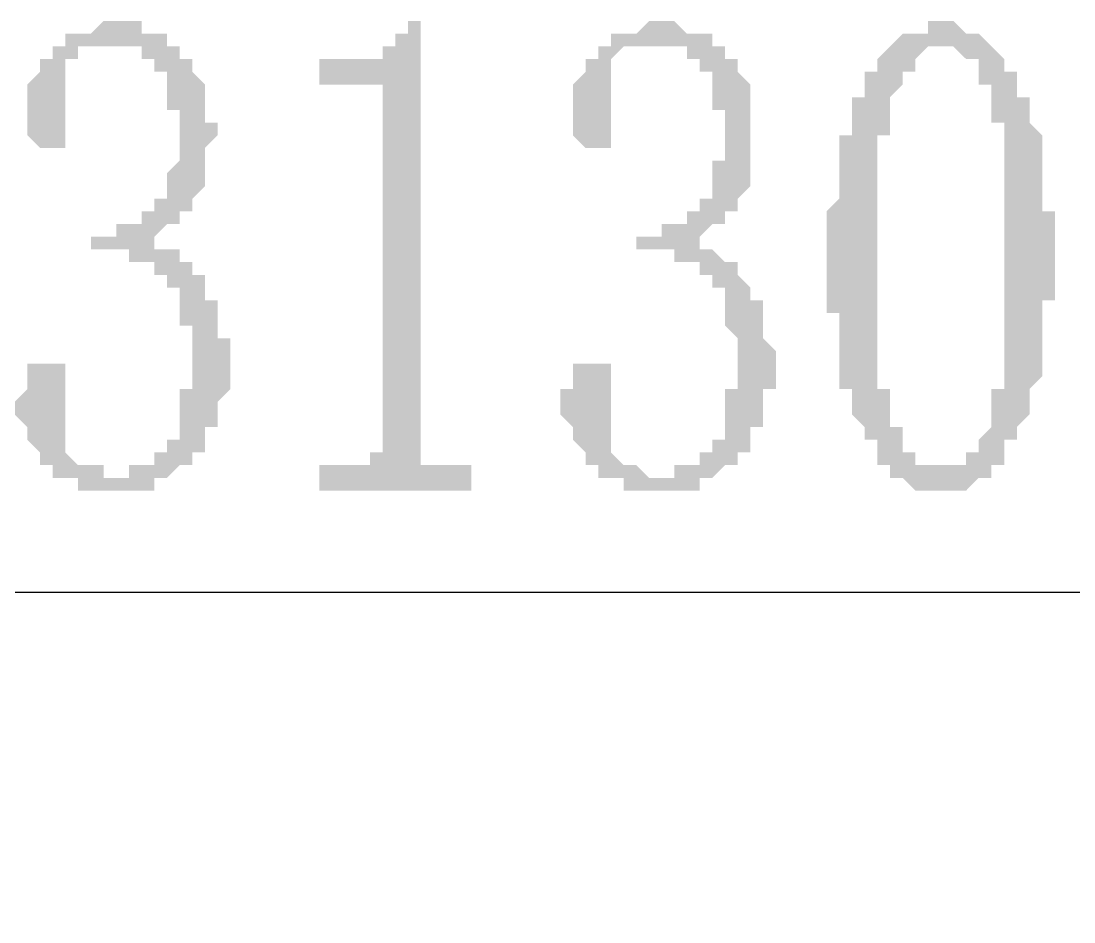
# Model space of a CAD drawing. Header units: inches. Extents: x 11 to 286, y 6 to 196.
# Drawn here: x 79.114 to 82.628, y 153.303 to 156.309 of the extents above; entities that cross this region are included whole.
import ezdxf

# ---------------------------------------------------------------- set-up
doc = ezdxf.new("R2010")
doc.units = ezdxf.units.IN
doc.header["$MEASUREMENT"] = 0
doc.layers.add('PDF_几何图形', color=7, linetype='Continuous')
doc.layers.add('PDF_实体填充', color=7, linetype='Continuous', true_color=0xffffff)

msp = doc.modelspace()

# ---------------------------------------------------------------- hatches: boundary and pattern name
at = {"layer": 'PDF_实体填充', "transparency": 33554559}
for points in [[(79.8124, 155.1658), (79.8124, 155.1234), (79.8124, 155.0811), (79.7701, 155.0388), (79.7701, 154.9964), (79.7701, 154.9541), (79.7278, 154.9541), (79.7278, 154.9118), (79.7278, 154.8694), (79.6854, 154.8694), (79.6854, 154.8271), (79.6431, 154.8271), (79.6008, 154.7848), (79.5584, 154.7848), (79.5584, 154.7424), (79.5161, 154.7424), (79.4738, 154.7424), (79.4314, 154.7424), (79.3891, 154.7424), (79.3468, 154.7424), (79.3044, 154.7424), (79.3044, 154.7848), (79.2621, 154.7848), (79.2198, 154.7848), (79.2198, 154.8271), (79.1774, 154.8271), (79.1774, 154.8694), (79.1351, 154.9118), (79.1351, 154.9541), (79.0928, 154.9964), (79.0928, 155.0388), (79.1351, 155.0811), (79.1351, 155.1234), (79.1351, 155.1658), (79.1774, 155.1658), (79.2198, 155.1658), (79.2621, 155.1658), (79.2621, 155.1234), (79.2621, 155.0811), (79.2621, 155.0388), (79.2621, 154.9964), (79.2621, 154.9541), (79.2621, 154.9118), (79.2621, 154.8694), (79.3044, 154.8271), (79.3468, 154.8271), (79.3891, 154.8271), (79.3891, 154.7848), (79.4314, 154.7848), (79.4738, 154.7848), (79.4738, 154.8271), (79.5161, 154.8271), (79.5584, 154.8271), (79.5584, 154.8694), (79.6008, 154.8694), (79.6008, 154.9118), (79.6431, 154.9118), (79.6431, 154.9541), (79.6431, 154.9964), (79.6431, 155.0388), (79.6431, 155.0811), (79.6854, 155.0811), (79.6854, 155.1234), (79.6854, 155.1658), (79.6854, 155.2081), (79.6854, 155.2504), (79.6854, 155.2928), (79.6431, 155.2928), (79.6431, 155.3351), (79.6431, 155.3774), (79.6431, 155.4198), (79.6008, 155.4198), (79.6008, 155.4621), (79.5584, 155.4621), (79.5584, 155.5044), (79.5161, 155.5044), (79.4738, 155.5044), (79.4738, 155.5468), (79.4314, 155.5468), (79.3891, 155.5468), (79.3468, 155.5468), (79.3468, 155.5891), (79.3891, 155.5891), (79.4314, 155.5891), (79.4314, 155.6314), (79.4738, 155.6314), (79.5161, 155.6314), (79.5161, 155.6738), (79.5584, 155.6738), (79.5584, 155.7161), (79.6008, 155.7161), (79.6008, 155.7584), (79.6008, 155.8008), (79.6431, 155.8431), (79.6431, 155.8854), (79.6431, 155.9278), (79.6431, 155.9701), (79.6431, 156.0124), (79.6008, 156.0124), (79.6008, 156.0548), (79.6008, 156.0971), (79.6008, 156.1394), (79.5584, 156.1394), (79.5584, 156.1818), (79.5161, 156.1818), (79.5161, 156.2241), (79.4738, 156.2241), (79.4314, 156.2241), (79.3891, 156.2241), (79.3468, 156.2241), (79.3044, 156.2241), (79.3044, 156.1818), (79.2621, 156.1818), (79.2621, 156.1394), (79.2621, 156.0971), (79.2621, 156.0548), (79.2621, 156.0124), (79.2621, 155.9701), (79.2621, 155.9278), (79.2621, 155.8854), (79.2198, 155.8854), (79.1774, 155.8854), (79.1351, 155.9278), (79.1351, 155.9701), (79.1351, 156.0124), (79.1351, 156.0548), (79.1351, 156.0971), (79.1774, 156.1394), (79.1774, 156.1818), (79.2198, 156.1818), (79.2198, 156.2241), (79.2621, 156.2241), (79.2621, 156.2664), (79.3044, 156.2664), (79.3468, 156.2664), (79.3891, 156.3088), (79.4314, 156.3088), (79.4738, 156.3088), (79.5161, 156.3088), (79.5161, 156.2664), (79.5584, 156.2664), (79.6008, 156.2664), (79.6008, 156.2241), (79.6431, 156.2241), (79.6431, 156.1818), (79.6854, 156.1818), (79.6854, 156.1394), (79.7278, 156.0971), (79.7278, 156.0548), (79.7278, 156.0124), (79.7278, 155.9701), (79.7701, 155.9701), (79.7701, 155.9278), (79.7278, 155.8854), (79.7278, 155.8431), (79.7278, 155.8008), (79.7278, 155.7584), (79.6854, 155.7161), (79.6854, 155.6738), (79.6431, 155.6738), (79.6431, 155.6314), (79.6008, 155.6314), (79.5584, 155.5891), (79.5161, 155.5891), (79.5584, 155.5891), (79.5584, 155.5468), (79.6008, 155.5468), (79.6431, 155.5468), (79.6431, 155.5044), (79.6854, 155.5044), (79.6854, 155.4621), (79.7278, 155.4621), (79.7278, 155.4198), (79.7278, 155.3774), (79.7701, 155.3774), (79.7701, 155.3351), (79.7701, 155.2928), (79.7701, 155.2504), (79.8124, 155.2504), (79.8124, 155.2081)], [(80.4474, 156.3088), (80.4474, 154.9541), (80.4474, 154.9118), (80.4474, 154.8694), (80.4474, 154.8271), (80.4898, 154.8271), (80.5321, 154.8271), (80.5744, 154.8271), (80.6168, 154.8271), (80.6168, 154.7424), (80.1088, 154.7424), (80.1088, 154.8271), (80.1934, 154.8271), (80.2358, 154.8271), (80.2781, 154.8271), (80.2781, 154.8694), (80.3204, 154.8694), (80.3204, 154.9118), (80.3204, 154.9541), (80.3204, 156.0124), (80.3204, 156.0548), (80.3204, 156.0971), (80.2781, 156.0971), (80.2358, 156.0971), (80.1088, 156.0971), (80.1088, 156.1818), (80.1934, 156.1818), (80.2358, 156.1818), (80.2781, 156.1818), (80.3204, 156.1818), (80.3204, 156.2241), (80.3628, 156.2241), (80.3628, 156.2664), (80.4051, 156.2664), (80.4051, 156.3088)], [(81.6328, 155.1658), (81.6328, 155.1234), (81.6328, 155.0811), (81.5904, 155.0811), (81.5904, 155.0388), (81.5904, 154.9964), (81.5904, 154.9541), (81.5481, 154.9541), (81.5481, 154.9118), (81.5481, 154.8694), (81.5058, 154.8694), (81.5058, 154.8271), (81.4634, 154.8271), (81.4211, 154.7848), (81.3788, 154.7848), (81.3788, 154.7424), (81.3364, 154.7424), (81.2941, 154.7424), (81.2518, 154.7424), (81.2094, 154.7424), (81.1671, 154.7424), (81.1248, 154.7424), (81.1248, 154.7848), (81.0824, 154.7848), (81.0401, 154.7848), (81.0401, 154.8271), (80.9978, 154.8271), (80.9978, 154.8694), (80.9554, 154.9118), (80.9554, 154.9541), (80.9131, 154.9964), (80.9131, 155.0388), (80.9131, 155.0811), (80.9554, 155.0811), (80.9554, 155.1234), (80.9554, 155.1658), (80.9978, 155.1658), (81.0401, 155.1658), (81.0824, 155.1658), (81.0824, 155.1234), (81.0824, 155.0811), (81.0824, 155.0388), (81.0824, 154.9964), (81.0824, 154.9541), (81.0824, 154.9118), (81.0824, 154.8694), (81.1248, 154.8271), (81.1671, 154.8271), (81.2094, 154.7848), (81.2518, 154.7848), (81.2941, 154.7848), (81.2941, 154.8271), (81.3364, 154.8271), (81.3788, 154.8271), (81.3788, 154.8694), (81.4211, 154.8694), (81.4211, 154.9118), (81.4634, 154.9118), (81.4634, 154.9541), (81.4634, 154.9964), (81.4634, 155.0388), (81.4634, 155.0811), (81.5058, 155.0811), (81.5058, 155.1234), (81.5058, 155.1658), (81.5058, 155.2081), (81.5058, 155.2504), (81.4634, 155.2928), (81.4634, 155.3351), (81.4634, 155.3774), (81.4634, 155.4198), (81.4211, 155.4198), (81.4211, 155.4621), (81.3788, 155.4621), (81.3788, 155.5044), (81.3364, 155.5044), (81.2941, 155.5044), (81.2941, 155.5468), (81.2518, 155.5468), (81.2094, 155.5468), (81.1671, 155.5468), (81.1671, 155.5891), (81.2094, 155.5891), (81.2518, 155.5891), (81.2518, 155.6314), (81.2941, 155.6314), (81.3364, 155.6314), (81.3364, 155.6738), (81.3788, 155.6738), (81.3788, 155.7161), (81.4211, 155.7161), (81.4211, 155.7584), (81.4211, 155.8008), (81.4211, 155.8431), (81.4634, 155.8431), (81.4634, 155.8854), (81.4634, 155.9278), (81.4634, 155.9701), (81.4634, 156.0124), (81.4211, 156.0124), (81.4211, 156.0548), (81.4211, 156.0971), (81.4211, 156.1394), (81.3788, 156.1394), (81.3788, 156.1818), (81.3364, 156.1818), (81.3364, 156.2241), (81.2941, 156.2241), (81.2518, 156.2241), (81.2094, 156.2241), (81.1671, 156.2241), (81.1248, 156.2241), (81.0824, 156.1818), (81.0824, 156.1394), (81.0824, 156.0971), (81.0824, 156.0548), (81.0824, 156.0124), (81.0824, 155.9701), (81.0824, 155.9278), (81.0824, 155.8854), (81.0401, 155.8854), (80.9978, 155.8854), (80.9554, 155.9278), (80.9554, 155.9701), (80.9554, 156.0124), (80.9554, 156.0548), (80.9554, 156.0971), (80.9978, 156.1394), (80.9978, 156.1818), (81.0401, 156.1818), (81.0401, 156.2241), (81.0824, 156.2241), (81.0824, 156.2664), (81.1248, 156.2664), (81.1671, 156.2664), (81.2094, 156.3088), (81.2518, 156.3088), (81.2941, 156.3088), (81.3364, 156.2664), (81.3788, 156.2664), (81.4211, 156.2664), (81.4211, 156.2241), (81.4634, 156.2241), (81.4634, 156.1818), (81.5058, 156.1818), (81.5058, 156.1394), (81.5481, 156.0971), (81.5481, 156.0548), (81.5481, 156.0124), (81.5481, 155.9701), (81.5481, 155.9278), (81.5481, 155.8854), (81.5481, 155.8431), (81.5481, 155.8008), (81.5481, 155.7584), (81.5058, 155.7161), (81.5058, 155.6738), (81.4634, 155.6738), (81.4634, 155.6314), (81.4211, 155.6314), (81.3788, 155.5891), (81.3364, 155.5891), (81.3788, 155.5891), (81.3788, 155.5468), (81.4211, 155.5468), (81.4634, 155.5044), (81.5058, 155.5044), (81.5058, 155.4621), (81.5481, 155.4198), (81.5481, 155.3774), (81.5904, 155.3774), (81.5904, 155.3351), (81.5904, 155.2928), (81.5904, 155.2504), (81.6328, 155.2081)]]:
    msp.add_hatch(color=7, dxfattribs=at).paths.add_polyline_path(points, flags=0)
h = msp.add_hatch(color=7, dxfattribs=at)
h.paths.add_polyline_path([(82.1831, 156.2241), (82.1831, 156.2241), (82.1408, 156.2241), (82.1408, 156.2241), (82.1408, 156.2241), (82.0984, 156.1818), (82.0984, 156.1818), (82.0984, 156.1818), (82.0984, 156.1394), (82.0561, 156.1394), (82.0561, 156.1394), (82.0561, 156.0971), (82.0561, 156.0971), (82.0138, 156.0548), (82.0138, 156.0548), (82.0138, 156.0124), (82.0138, 156.0124), (82.0138, 155.9701), (82.0138, 155.9701), (82.0138, 155.9278), (81.9714, 155.9278), (81.9714, 155.9278), (81.9714, 155.8854), (81.9714, 155.8854), (81.9714, 155.8431), (81.9714, 155.8431), (81.9714, 155.8008), (81.9714, 155.8008), (81.9714, 155.7584), (81.9714, 155.7161), (81.9714, 155.7161), (81.9714, 155.6738), (81.9714, 155.6738), (81.9714, 155.6314), (81.9714, 155.5891), (81.9714, 155.5891), (81.9714, 155.5468), (81.9714, 155.5468), (81.9714, 155.5044), (81.9714, 155.5044), (81.9714, 155.4621), (81.9714, 155.4198), (81.9714, 155.4198), (81.9714, 155.3774), (81.9714, 155.3774), (81.9714, 155.3351), (81.9714, 155.2928), (81.9714, 155.2928), (81.9714, 155.2504), (81.9714, 155.2504), (81.9714, 155.2081), (81.9714, 155.2081), (81.9714, 155.1658), (81.9714, 155.1658), (81.9714, 155.1234), (81.9714, 155.1234), (81.9714, 155.0811), (82.0138, 155.0811), (82.0138, 155.0388), (82.0138, 155.0388), (82.0138, 155.0388), (82.0138, 154.9964), (82.0138, 154.9964), (82.0138, 154.9541), (82.0561, 154.9541), (82.0561, 154.9118), (82.0561, 154.9118), (82.0561, 154.8694), (82.0984, 154.8694), (82.0984, 154.8694), (82.0984, 154.8271), (82.1408, 154.8271), (82.1408, 154.8271), (82.1408, 154.8271), (82.1831, 154.8271), (82.1831, 154.8271), (82.1831, 154.8271), (82.1831, 154.8271), (82.2254, 154.8271), (82.2254, 154.8271), (82.2254, 154.8271), (82.2678, 154.8271), (82.2678, 154.8271), (82.2678, 154.8694), (82.3101, 154.8694), (82.3101, 154.8694), (82.3101, 154.9118), (82.3101, 154.9118), (82.3524, 154.9541), (82.3524, 154.9541), (82.3524, 154.9964), (82.3524, 154.9964), (82.3524, 155.0388), (82.3524, 155.0388), (82.3524, 155.0811), (82.3948, 155.0811), (82.3948, 155.1234), (82.3948, 155.1234), (82.3948, 155.1234), (82.3948, 155.1658), (82.3948, 155.1658), (82.3948, 155.2081), (82.3948, 155.2504), (82.3948, 155.2504), (82.3948, 155.2928), (82.3948, 155.2928), (82.3948, 155.3351), (82.3948, 155.3351), (82.3948, 155.3774), (82.3948, 155.4198), (82.3948, 155.4198), (82.3948, 155.4621), (82.3948, 155.4621), (82.3948, 155.5044), (82.3948, 155.5044), (82.3948, 155.5468), (82.3948, 155.5891), (82.3948, 155.5891), (82.3948, 155.6314), (82.3948, 155.6738), (82.3948, 155.6738), (82.3948, 155.7161), (82.3948, 155.7161), (82.3948, 155.7584), (82.3948, 155.7584), (82.3948, 155.8008), (82.3948, 155.8008), (82.3948, 155.8431), (82.3948, 155.8854), (82.3948, 155.8854), (82.3948, 155.9278), (82.3948, 155.9278), (82.3948, 155.9278), (82.3948, 155.9701), (82.3524, 155.9701), (82.3524, 156.0124), (82.3524, 156.0124), (82.3524, 156.0548), (82.3524, 156.0548), (82.3524, 156.0548), (82.3524, 156.0971), (82.3101, 156.0971), (82.3101, 156.1394), (82.3101, 156.1394), (82.3101, 156.1818), (82.2678, 156.1818), (82.2678, 156.1818), (82.2678, 156.1818), (82.2254, 156.2241), (82.2254, 156.2241), (82.2254, 156.2241), (82.1831, 156.2241), (82.1831, 156.2241), (82.1831, 156.2241), (82.1831, 156.2241)], flags=0)
h.paths.add_polyline_path([(82.1831, 154.7424), (82.1831, 154.7424), (82.1408, 154.7424), (82.1408, 154.7424), (82.1408, 154.7424), (82.0984, 154.7424), (82.0984, 154.7424), (82.0561, 154.7848), (82.0561, 154.7848), (82.0561, 154.7848), (82.0138, 154.7848), (82.0138, 154.8271), (82.0138, 154.8271), (81.9714, 154.8271), (81.9714, 154.8694), (81.9714, 154.8694), (81.9714, 154.9118), (81.9291, 154.9118), (81.9291, 154.9541), (81.9291, 154.9541), (81.9291, 154.9541), (81.8868, 154.9964), (81.8868, 154.9964), (81.8868, 154.9964), (81.8868, 155.0388), (81.8868, 155.0388), (81.8868, 155.0811), (81.8868, 155.0811), (81.8444, 155.0811), (81.8444, 155.1234), (81.8444, 155.1234), (81.8444, 155.1658), (81.8444, 155.1658), (81.8444, 155.2081), (81.8444, 155.2081), (81.8444, 155.2504), (81.8444, 155.2928), (81.8444, 155.2928), (81.8444, 155.3351), (81.8021, 155.3351), (81.8021, 155.3774), (81.8021, 155.3774), (81.8021, 155.4198), (81.8021, 155.4621), (81.8021, 155.4621), (81.8021, 155.5044), (81.8021, 155.5044), (81.8021, 155.5468), (81.8021, 155.5891), (81.8021, 155.5891), (81.8021, 155.6314), (81.8021, 155.6314), (81.8021, 155.6738), (81.8444, 155.7161), (81.8444, 155.7161), (81.8444, 155.7584), (81.8444, 155.7584), (81.8444, 155.8008), (81.8444, 155.8008), (81.8444, 155.8431), (81.8444, 155.8431), (81.8444, 155.8854), (81.8444, 155.8854), (81.8444, 155.9278), (81.8868, 155.9278), (81.8868, 155.9701), (81.8868, 155.9701), (81.8868, 156.0124), (81.8868, 156.0124), (81.8868, 156.0124), (81.8868, 156.0548), (81.9291, 156.0548), (81.9291, 156.0971), (81.9291, 156.0971), (81.9291, 156.1394), (81.9714, 156.1394), (81.9714, 156.1818), (81.9714, 156.1818), (81.9714, 156.1818), (82.0138, 156.2241), (82.0138, 156.2241), (82.0138, 156.2241), (82.0561, 156.2664), (82.0561, 156.2664), (82.0561, 156.2664), (82.0984, 156.2664), (82.0984, 156.2664), (82.1408, 156.2664), (82.1408, 156.3088), (82.1408, 156.3088), (82.1831, 156.3088), (82.1831, 156.3088), (82.1831, 156.3088), (82.2254, 156.3088), (82.2254, 156.3088), (82.2678, 156.2664), (82.2678, 156.2664), (82.2678, 156.2664), (82.3101, 156.2664), (82.3101, 156.2664), (82.3101, 156.2664), (82.3524, 156.2241), (82.3524, 156.2241), (82.3524, 156.2241), (82.3948, 156.1818), (82.3948, 156.1818), (82.3948, 156.1394), (82.4371, 156.1394), (82.4371, 156.1394), (82.4371, 156.0971), (82.4371, 156.0971), (82.4371, 156.0548), (82.4794, 156.0548), (82.4794, 156.0548), (82.4794, 156.0124), (82.4794, 156.0124), (82.4794, 155.9701), (82.4794, 155.9701), (82.4794, 155.9701), (82.5218, 155.9278), (82.5218, 155.9278), (82.5218, 155.8854), (82.5218, 155.8854), (82.5218, 155.8431), (82.5218, 155.8431), (82.5218, 155.8008), (82.5218, 155.8008), (82.5218, 155.7584), (82.5218, 155.7161), (82.5218, 155.7161), (82.5218, 155.6738), (82.5641, 155.6738), (82.5641, 155.6314), (82.5641, 155.5891), (82.5641, 155.5891), (82.5641, 155.5468), (82.5641, 155.5044), (82.5641, 155.5044), (82.5641, 155.5044), (82.5641, 155.4621), (82.5641, 155.4198), (82.5641, 155.4198), (82.5641, 155.3774), (82.5218, 155.3774), (82.5218, 155.3351), (82.5218, 155.3351), (82.5218, 155.2928), (82.5218, 155.2504), (82.5218, 155.2504), (82.5218, 155.2081), (82.5218, 155.2081), (82.5218, 155.1658), (82.5218, 155.1658), (82.5218, 155.1234), (82.5218, 155.1234), (82.4794, 155.0811), (82.4794, 155.0811), (82.4794, 155.0388), (82.4794, 155.0388), (82.4794, 155.0388), (82.4794, 154.9964), (82.4794, 154.9964), (82.4371, 154.9541), (82.4371, 154.9541), (82.4371, 154.9541), (82.4371, 154.9118), (82.4371, 154.9118), (82.3948, 154.9118), (82.3948, 154.8694), (82.3948, 154.8694), (82.3948, 154.8271), (82.3524, 154.8271), (82.3524, 154.8271), (82.3524, 154.7848), (82.3101, 154.7848), (82.3101, 154.7848), (82.3101, 154.7848), (82.2678, 154.7424), (82.2678, 154.7424), (82.2254, 154.7424), (82.2254, 154.7424), (82.2254, 154.7424), (82.1831, 154.7424), (82.1831, 154.7424), (82.1831, 154.7424), (82.1831, 154.7424)], flags=0)

# ---------------------------------------------------------------- linework, layer by layer
at = {"layer": 'PDF_几何图形'}
msp.add_lwpolyline([(77.5688, 154.4038), (76.4681, 153.3031), (75.3251, 154.4038), (84.7654, 154.4038)], dxfattribs=at)

doc.saveas('drawing.dxf')
